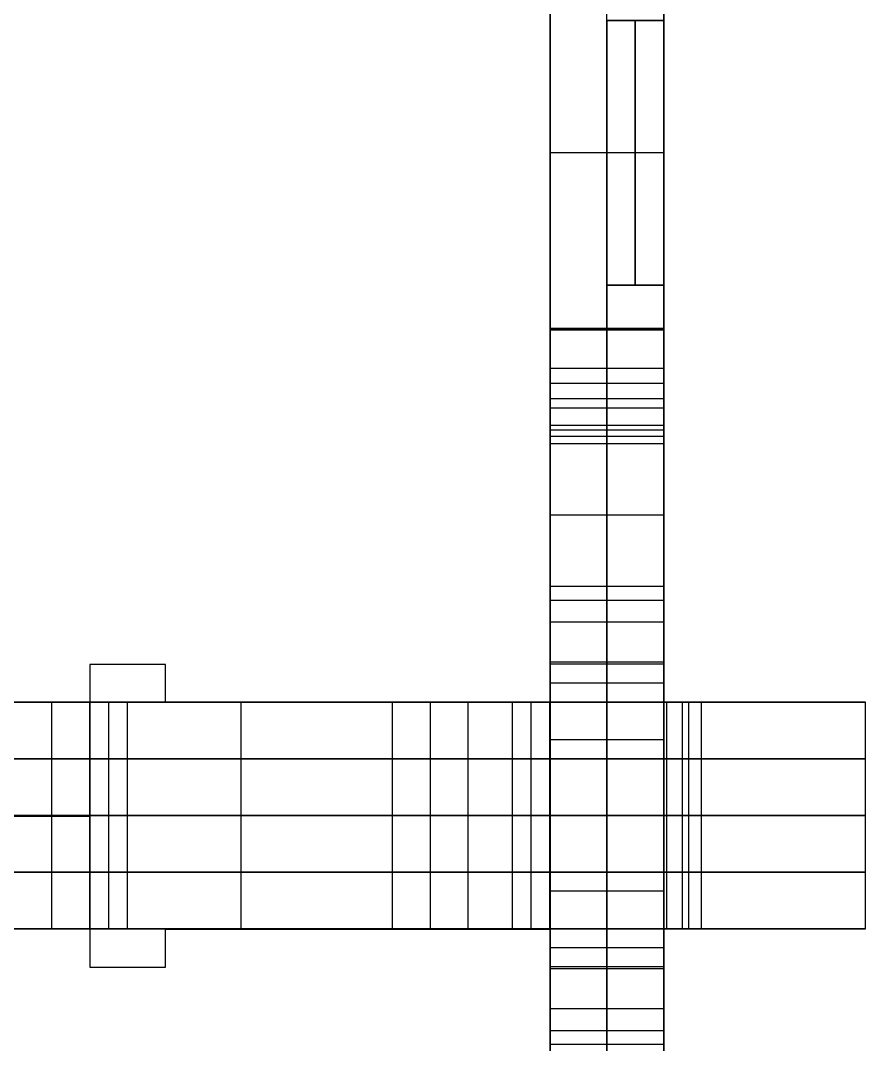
# Model space of a CAD drawing. Extents: x 3574 to 3842, y -44368 to -40231.
# Drawn here: x 3708.5 to 3842.5, y -42935.8 to -42773.4 of the extents above; entities that cross this region are included whole.
import ezdxf

# ---------------------------------------------------------------- set-up
doc = ezdxf.new("R2010")
doc.units = 0
doc.layers.add('ENDS', color=40, linetype='CONTINUOUS')

# ---------------------------------------------------------------- blocks, each defined once
blk = doc.blocks.new('SKYLARK200_END-XS-1')
at = {"layer": 'ENDS'}
for p, q in [((-50, 2068, 141), (-50, 1468, 141)), ((-32, 2068, 141), (-32, 1468, 141)), ((-50, 1627.55, 282), (-50, 1485.94, 282)), ((-50, 1627.55, 264), (-50, 1485.94, 264)), ((-50, 1627.55, 273), (-50, 1485.94, 273)), ((-50, 1612.1, 56), (-50, 1534.1, 56)), ((-50, 1534.1, 226), (-50, 1612.1, 226)), ((-41, 1594.1, 226), (-41, 1612.1, 226)), ((-32, 1612.1, 56), (-32, 1594.1, 56)), ((-32, 1594.1, 226), (-32, 1612.1, 226)), ((-32, 1594.1, 226), (-41, 1594.1, 226)), ((-41, 1594.1, 226), (-41, 1552.1, 226)), ((-41, 1552.1, 56), (-41, 1594.1, 56)), ((-41, 1594.1, 56), (-32, 1594.1, 56)), ((-41, 1591.29, 215.5), (-41, 1554.91, 215.5)), ((-41, 1554.91, 66.5), (-41, 1591.29, 66.5)), ((-41, 1573.1, 226), (-50, 1573.1, 226)), ((-41, 1573.1, 56), (-50, 1573.1, 56)), ((-32, 1573.1, 205), (-41, 1573.1, 205)), ((-41, 1573.1, 226), (-41, 1573.1, 205)), ((-32, 1573.1, 77), (-41, 1573.1, 77)), ((-41, 1573.1, 56), (-41, 1573.1, 77)), ((-50, 1556.75, 282), (-50, 1556.75, 264)), ((-41, 1552.1, 226), (-32, 1552.1, 226)), ((-32, 1552.1, 56), (-41, 1552.1, 56)), ((-41, 1534.1, 226), (-41, 1552.1, 226)), ((-41, 1552.1, 56), (-41, 1534.1, 56)), ((-32, 1534.1, 226), (-32, 1552.1, 226)), ((-32, 1552.1, 56), (-32, 1534.1, 56)), ((-32, 1545.25, 0), (-50, 1545.25, 0)), ((-50, 1545.25, 0), (-50, 1532.6, 0)), ((-32, 1545.25, 282), (-50, 1545.25, 282)), ((-50, 1532.6, 282), (-50, 1545.25, 282)), ((-32, 1545.19, 0.87), (-50, 1545.19, 0.87)), ((-32, 1545.19, 281.13), (-50, 1545.19, 281.13)), ((-32, 1545, 1.72), (-50, 1545, 1.72)), ((-50, 1528.1, 50), (-50, 1545, 1.72)), ((-32, 1545, 280.28), (-50, 1545, 280.28)), ((-50, 1545, 280.28), (-50, 1528.1, 232)), ((-41, 1545.25, 0), (-41, 1532.6, 0)), ((-41, 1532.6, 282), (-41, 1545.25, 282)), ((-41, 1528.1, 50), (-41, 1545, 1.72)), ((-41, 1545, 280.28), (-41, 1528.1, 232)), ((-32, 1545.25, 0), (-32, 1532.6, 0)), ((-32, 1532.6, 282), (-32, 1545.25, 282)), ((-32, 1528.1, 50), (-32, 1545, 1.72)), ((-32, 1545, 280.28), (-32, 1528.1, 232)), ((-32, 1538.92, 0), (-50, 1538.92, 0)), ((-32, 1538.92, 282), (-50, 1538.92, 282)), ((-32, 1536.55, 25.86), (-50, 1536.55, 25.86)), ((-32, 1536.55, 256.14), (-50, 1536.55, 256.14)), ((-32, 1534.1, 56), (-50, 1534.1, 56)), ((-32, 1534.1, 226), (-50, 1534.1, 226)), ((-32, 1532.6, 0), (-50, 1532.6, 0)), ((-32, 1532.6, 282), (-50, 1532.6, 282)), ((-32, 1529.86, 54.24), (-50, 1529.86, 54.24)), ((-32, 1529.86, 227.76), (-50, 1529.86, 227.76)), ((-32, 1529.13, -1.1), (-50, 1529.13, -1.1)), ((-32, 1529.13, 283.1), (-50, 1529.13, 283.1)), ((-32, 1528.1, 50), (-50, 1528.1, 50)), ((-32, 1528.1, 232), (-50, 1528.1, 232)), ((-32, 1526.94, -4), (-50, 1526.94, -4)), ((-32, 1526.94, 286), (-50, 1526.94, 286)), ((-32, 1515.62, -12), (-50, 1515.62, -12)), ((-32, 1515.62, 294), (-50, 1515.62, 294)), ((-32, 1504.31, -4), (-50, 1504.31, -4)), ((-32, 1504.31, 286), (-50, 1504.31, 286)), ((-32, 1502.12, -1.1), (-50, 1502.12, -1.1)), ((-32, 1502.12, 283.1), (-50, 1502.12, 283.1)), ((-32, 1498.65, 0), (-50, 1498.65, 0)), ((-50, 1498.65, 0), (-50, 1486, 0)), ((-32, 1498.65, 282), (-50, 1498.65, 282)), ((-50, 1486, 282), (-50, 1498.65, 282)), ((-41, 1498.65, 0), (-41, 1486, 0)), ((-41, 1486, 282), (-41, 1498.65, 282)), ((-32, 1498.65, 0), (-32, 1486, 0)), ((-32, 1486, 282), (-32, 1498.65, 282)), ((-111, 1491.96, 282), (-123, 1491.96, 282)), ((-123, 1491.96, 282), (-123, 1491.96, 264)), ((-111, 1491.96, 264), (-123, 1491.96, 264)), ((-123, 1491.96, 282), (-123, 1467.96, 282)), ((-123, 1491.96, 264), (-123, 1467.96, 264)), ((-111, 1491.96, 273), (-123, 1491.96, 273)), ((-123, 1491.96, 273), (-123, 1467.96, 273)), ((-117, 1491.96, 282), (-117, 1491.96, 264)), ((-111, 1485.96, 282), (-111, 1491.96, 282)), ((-111, 1491.96, 282), (-111, 1491.96, 264)), ((-111, 1485.96, 264), (-111, 1491.96, 264)), ((-111, 1485.96, 273), (-111, 1491.96, 273)), ((-32, 1492.33, 0), (-50, 1492.33, 0)), ((-32, 1492.33, 282), (-50, 1492.33, 282)), ((-32, 1492, 12.75), (-50, 1492, 12.75)), ((-50, 1486, 12.75), (-50, 1492, 12.75)), ((-32, 1492, 24.75), (-50, 1492, 24.75)), ((-50, 1492, 12.75), (-50, 1492, 24.75)), ((-50, 1492, 24.75), (-50, 1468, 24.75)), ((-32, 1492, 79.75), (-50, 1492, 79.75)), ((-50, 1468, 79.75), (-50, 1492, 79.75)), ((-32, 1492, 101), (-50, 1492, 101)), ((-50, 1492, 79.75), (-50, 1492, 101)), ((-50, 1492, 101), (-50, 1468, 101)), ((-32, 1492, 181), (-50, 1492, 181)), ((-50, 1468, 181), (-50, 1492, 181)), ((-32, 1492, 189), (-50, 1492, 189)), ((-50, 1492, 181), (-50, 1492, 189)), ((-50, 1492, 189), (-50, 1486, 189)), ((-32, 1492, 202.5), (-50, 1492, 202.5)), ((-50, 1486, 202.5), (-50, 1492, 202.5)), ((-32, 1492, 214.5), (-50, 1492, 214.5)), ((-50, 1492, 202.5), (-50, 1492, 214.5)), ((-50, 1492, 214.5), (-50, 1468, 214.5)), ((-32, 1492, 259.5), (-50, 1492, 259.5)), ((-50, 1468, 259.5), (-50, 1492, 259.5)), ((-32, 1492, 271.5), (-50, 1492, 271.5)), ((-50, 1492, 259.5), (-50, 1492, 271.5)), ((-50, 1492, 271.5), (-50, 1486, 271.5)), ((-32, 1492, 18.75), (-50, 1492, 18.75)), ((-32, 1492, 90.37), (-50, 1492, 90.37)), ((-32, 1492, 185), (-50, 1492, 185)), ((-32, 1492, 208.5), (-50, 1492, 208.5)), ((-32, 1492, 265.5), (-50, 1492, 265.5)), ((-41, 1486, 12.75), (-41, 1492, 12.75)), ((-41, 1492, 12.75), (-41, 1492, 24.75)), ((-41, 1492, 24.75), (-41, 1468, 24.75)), ((-41, 1468, 79.75), (-41, 1492, 79.75)), ((-41, 1492, 79.75), (-41, 1492, 101)), ((-41, 1492, 101), (-41, 1468, 101)), ((-41, 1468, 181), (-41, 1492, 181)), ((-41, 1492, 181), (-41, 1492, 189)), ((-41, 1492, 189), (-41, 1486, 189)), ((-41, 1486, 202.5), (-41, 1492, 202.5)), ((-41, 1492, 202.5), (-41, 1492, 214.5)), ((-41, 1492, 214.5), (-41, 1468, 214.5)), ((-41, 1468, 259.5), (-41, 1492, 259.5)), ((-41, 1492, 259.5), (-41, 1492, 271.5)), ((-41, 1492, 271.5), (-41, 1486, 271.5)), ((-32, 1486, 12.75), (-32, 1492, 12.75)), ((-32, 1492, 12.75), (-32, 1492, 24.75)), ((-32, 1492, 24.75), (-32, 1468, 24.75)), ((-32, 1468, 79.75), (-32, 1492, 79.75)), ((-32, 1492, 79.75), (-32, 1492, 101)), ((-32, 1492, 101), (-32, 1468, 101)), ((-32, 1468, 181), (-32, 1492, 181)), ((-32, 1492, 181), (-32, 1492, 189)), ((-32, 1492, 189), (-32, 1486, 189)), ((-32, 1486, 202.5), (-32, 1492, 202.5)), ((-32, 1492, 202.5), (-32, 1492, 214.5)), ((-32, 1492, 214.5), (-32, 1468, 214.5)), ((-32, 1468, 259.5), (-32, 1492, 259.5)), ((-32, 1492, 259.5), (-32, 1492, 271.5)), ((-32, 1492, 271.5), (-32, 1486, 271.5)), ((-111, 1488.96, 282), (-111, 1488.96, 264)), ((-32, 1489, 12.75), (-50, 1489, 12.75)), ((-32, 1489, 189), (-50, 1489, 189)), ((-32, 1489, 202.5), (-50, 1489, 202.5)), ((-32, 1489, 271.5), (-50, 1489, 271.5)), ((-250, 1486, 141), (-50, 1486, 141)), ((-117, 1486, 140), (-183, 1486, 140)), ((-135, 1486, 258), (-123, 1486, 258)), ((-134, 1486, 140), (-134, 1486, 258)), ((-129, 1468, 258), (-129, 1486, 258)), ((-123, 1468, 128), (-123, 1486, 128)), ((-123, 1486, -18), (-123, 1486, 128)), ((-123, 1468, -18), (-123, 1486, -18)), ((-123, 1486, 128), (-117, 1486, 128)), ((-123, 1468, 258), (-123, 1486, 258)), ((-123, 1468, 300), (-123, 1486, 300)), ((-123, 1486, 258), (-123, 1486, 300)), ((-123, 1486, 300), (-75, 1486, 300)), ((-75, 1486, -18), (-123, 1486, -18)), ((-123, 1468, 55), (-123, 1486, 55)), ((-123, 1468, 140), (-123, 1486, 140)), ((-123, 1468, 264), (-123, 1486, 264)), ((-120, 1468, 128), (-120, 1486, 128)), ((-117, 1468, 128), (-117, 1486, 128)), ((-117, 1468, 140), (-117, 1486, 140)), ((-117, 1486, 128), (-117, 1486, 140)), ((-117, 1468, 134), (-117, 1486, 134)), ((-50, 1485.94, 282), (-111, 1485.96, 282)), ((-111, 1485.96, 282), (-111, 1485.96, 264)), ((-50, 1485.94, 264), (-111, 1485.96, 264)), ((-50, 1485.94, 273), (-111, 1485.96, 273)), ((-99, 1468, 300), (-99, 1486, 300)), ((-99, 1468, -18), (-99, 1486, -18)), ((-80.5, 1485.95, 282), (-80.5, 1485.95, 264)), ((-75, 1468, 300), (-75, 1486, 300)), ((-75, 1468, 276), (-75, 1486, 276)), ((-75, 1486, 300), (-75, 1486, 276)), ((-75, 1486, 276), (-63, 1486, 276)), ((-75, 1468, 6), (-75, 1486, 6)), ((-63, 1486, 6), (-75, 1486, 6)), ((-75, 1468, -18), (-75, 1486, -18)), ((-75, 1486, 6), (-75, 1486, -18)), ((-75, 1468, 282), (-75, 1486, 282)), ((-75, 1468, 0), (-75, 1486, 0)), ((-69, 1468, 276), (-69, 1486, 276)), ((-69, 1468, 6), (-69, 1486, 6)), ((-63, 1468, 276), (-63, 1486, 276)), ((-63, 1468, 282), (-63, 1486, 282)), ((-63, 1486, 276), (-63, 1486, 282)), ((-63, 1486, 282), (0, 1486, 282)), ((-63, 1468, 0), (-63, 1486, 0)), ((0, 1486, 0), (-63, 1486, 0)), ((-63, 1468, 6), (-63, 1486, 6)), ((-63, 1486, 0), (-63, 1486, 6)), ((-63, 1468, 279), (-63, 1486, 279)), ((-63, 1468, 3), (-63, 1486, 3)), ((-56, 1468, 181), (-56, 1486, 181)), ((0, 1486, 181), (-56, 1486, 181)), ((-56, 1468, 169), (-56, 1486, 169)), ((-56, 1486, 181), (-56, 1486, 169)), ((-56, 1486, 169), (-50, 1486, 169)), ((-56, 1468, 113), (-56, 1486, 113)), ((-50, 1486, 113), (-56, 1486, 113)), ((-56, 1468, 101), (-56, 1486, 101)), ((-56, 1486, 113), (-56, 1486, 101)), ((-56, 1486, 101), (0, 1486, 101)), ((-56, 1486, 24.82), (-26, 1486, 24.82)), ((-56, 1468, 24.82), (-56, 1486, 24.82)), ((-56, 1468, 79.75), (-56, 1486, 79.75)), ((-26, 1486, 79.75), (-56, 1486, 79.75)), ((-56, 1468, 67.75), (-56, 1486, 67.75)), ((-56, 1486, 79.75), (-56, 1486, 67.75)), ((-56, 1486, 67.75), (-50.02, 1486, 67.75)), ((-56, 1468, 36.71), (-56, 1486, 36.71)), ((-50.07, 1486, 36.71), (-56, 1486, 36.71)), ((-56, 1486, 36.71), (-56, 1486, 24.82)), ((-56, 1468, 259.5), (-56, 1486, 259.5)), ((-26, 1486, 259.5), (-56, 1486, 259.5)), ((-56, 1468, 247.5), (-56, 1486, 247.5)), ((-56, 1486, 259.5), (-56, 1486, 247.5)), ((-56, 1486, 247.5), (-50, 1486, 247.5)), ((-56, 1468, 226.5), (-56, 1486, 226.5)), ((-50, 1486, 226.5), (-56, 1486, 226.5)), ((-56, 1468, 214.5), (-56, 1486, 214.5)), ((-56, 1486, 226.5), (-56, 1486, 214.5)), ((-56, 1486, 214.5), (-26, 1486, 214.5)), ((-56, 1468, 175), (-56, 1486, 175)), ((-56, 1468, 107), (-56, 1486, 107)), ((-56, 1468, 73.75), (-56, 1486, 73.75)), ((-56, 1468, 30.76), (-56, 1486, 30.76)), ((-56, 1468, 253.5), (-56, 1486, 253.5)), ((-56, 1468, 220.5), (-56, 1486, 220.5)), ((-53.04, 1468, 36.71), (-53.04, 1486, 36.71)), ((-53.01, 1468, 67.75), (-53.01, 1486, 67.75)), ((-53, 1468, 169), (-53, 1486, 169)), ((-53, 1468, 113), (-53, 1486, 113)), ((-53, 1468, 247.5), (-53, 1486, 247.5)), ((-53, 1468, 226.5), (-53, 1486, 226.5)), ((-50.07, 1468, 36.71), (-50.07, 1486, 36.71)), ((-50.02, 1486, 67.75), (-50.07, 1486, 36.71)), ((-50.05, 1468, 52.23), (-50.05, 1486, 52.23)), ((-50.02, 1468, 67.75), (-50.02, 1486, 67.75)), ((-50, 1468, 169), (-50, 1486, 169)), ((-50, 1468, 113), (-50, 1486, 113)), ((-50, 1486, 169), (-50, 1486, 113)), ((-50, 1468, 247.5), (-50, 1486, 247.5)), ((-50, 1468, 226.5), (-50, 1486, 226.5)), ((-50, 1486, 247.5), (-50, 1486, 226.5)), ((-50, 1468, 141), (-50, 1486, 141)), ((-50, 1468, 259.5), (-50, 1486, 259.5)), ((-50, 1468, 237), (-50, 1486, 237)), ((-32, 1486, 0), (-50, 1486, 0)), ((-32, 1486, 12.75), (-50, 1486, 12.75)), ((-50, 1486, 0), (-50, 1486, 12.75)), ((-32, 1486, 189), (-50, 1486, 189)), ((-32, 1486, 202.5), (-50, 1486, 202.5)), ((-50, 1486, 189), (-50, 1486, 202.5)), ((-32, 1486, 271.5), (-50, 1486, 271.5)), ((-32, 1486, 282), (-50, 1486, 282)), ((-50, 1486, 271.5), (-50, 1486, 282)), ((-32, 1486, 6.37), (-50, 1486, 6.37)), ((-32, 1486, 195.75), (-50, 1486, 195.75)), ((-32, 1486, 276.75), (-50, 1486, 276.75)), ((-50, 1485.94, 282), (-50, 1485.94, 264)), ((-41, 1468, 24.82), (-41, 1486, 24.82)), ((-41, 1468, 79.75), (-41, 1486, 79.75)), ((-41, 1486, 0), (-41, 1486, 12.75)), ((-41, 1486, 189), (-41, 1486, 202.5)), ((-41, 1486, 271.5), (-41, 1486, 282)), ((-32, 1468, 36.82), (-32, 1486, 36.82)), ((-26, 1486, 36.82), (-32, 1486, 36.82)), ((-32, 1468, 67.75), (-32, 1486, 67.75)), ((-32, 1486, 36.82), (-32, 1486, 67.75)), ((-32, 1486, 67.75), (-26, 1486, 67.75)), ((-32, 1468, 226.5), (-32, 1486, 226.5)), ((-26, 1486, 226.5), (-32, 1486, 226.5)), ((-32, 1468, 247.5), (-32, 1486, 247.5)), ((-32, 1486, 226.5), (-32, 1486, 247.5)), ((-32, 1486, 247.5), (-26, 1486, 247.5)), ((-32, 1468, 52.28), (-32, 1486, 52.28)), ((-32, 1468, 214.5), (-32, 1486, 214.5)), ((-32, 1468, 237), (-32, 1486, 237)), ((-32, 1486, 0), (-32, 1486, 12.75)), ((-32, 1486, 189), (-32, 1486, 202.5)), ((-32, 1486, 271.5), (-32, 1486, 282)), ((-31.5, 1468, 282), (-31.5, 1486, 282)), ((-31.5, 1468, 0), (-31.5, 1486, 0)), ((-29, 1468, 36.82), (-29, 1486, 36.82)), ((-29, 1468, 67.75), (-29, 1486, 67.75)), ((-29, 1468, 226.5), (-29, 1486, 226.5)), ((-29, 1468, 247.5), (-29, 1486, 247.5)), ((-28, 1468, 181), (-28, 1486, 181)), ((-28, 1468, 101), (-28, 1486, 101)), ((-26, 1468, 24.82), (-26, 1486, 24.82)), ((-26, 1468, 36.82), (-26, 1486, 36.82)), ((-26, 1486, 24.82), (-26, 1486, 36.82)), ((-26, 1468, 67.75), (-26, 1486, 67.75)), ((-26, 1468, 79.75), (-26, 1486, 79.75)), ((-26, 1486, 67.75), (-26, 1486, 79.75)), ((-26, 1468, 259.5), (-26, 1486, 259.5)), ((-26, 1468, 214.5), (-26, 1486, 214.5)), ((-26, 1468, 226.5), (-26, 1486, 226.5)), ((-26, 1486, 214.5), (-26, 1486, 226.5)), ((-26, 1468, 247.5), (-26, 1486, 247.5)), ((-26, 1486, 247.5), (-26, 1486, 259.5)), ((-26, 1468, 30.82), (-26, 1486, 30.82)), ((-26, 1468, 73.75), (-26, 1486, 73.75)), ((-26, 1468, 220.5), (-26, 1486, 220.5)), ((-26, 1468, 253.5), (-26, 1486, 253.5)), ((0, 1468, 282), (0, 1486, 282)), ((0, 1468, 181), (0, 1486, 181)), ((0, 1486, 282), (0, 1486, 181)), ((0, 1468, 101), (0, 1486, 101)), ((0, 1468, 0), (0, 1486, 0)), ((0, 1486, 101), (0, 1486, 0)), ((0, 1468, 231.5), (0, 1486, 231.5)), ((0, 1468, 50.5), (0, 1486, 50.5)), ((-123, 1479.96, 282), (-123, 1479.96, 264)), ((-32, 1480, 24.75), (-50, 1480, 24.75)), ((-32, 1480, 79.75), (-50, 1480, 79.75)), ((-32, 1480, 101), (-50, 1480, 101)), ((-32, 1480, 181), (-50, 1480, 181)), ((-32, 1480, 214.5), (-50, 1480, 214.5)), ((-32, 1480, 259.5), (-50, 1480, 259.5)), ((-117, 1477, 140), (-183, 1477, 140)), ((-135, 1477, 258), (-123, 1477, 258)), ((-123, 1477, -18), (-123, 1477, 128)), ((-123, 1477, 128), (-117, 1477, 128)), ((-123, 1477, 258), (-123, 1477, 300)), ((-123, 1477, 300), (-75, 1477, 300)), ((-75, 1477, -18), (-123, 1477, -18)), ((-117, 1477, 128), (-117, 1477, 140)), ((-75, 1477, 300), (-75, 1477, 276)), ((-75, 1477, 276), (-63, 1477, 276)), ((-63, 1477, 6), (-75, 1477, 6)), ((-75, 1477, 6), (-75, 1477, -18)), ((-63, 1477, 276), (-63, 1477, 282)), ((-63, 1477, 282), (0, 1477, 282)), ((0, 1477, 0), (-63, 1477, 0)), ((-63, 1477, 0), (-63, 1477, 6)), ((0, 1477, 181), (-56, 1477, 181)), ((-56, 1477, 181), (-56, 1477, 169)), ((-56, 1477, 169), (-50, 1477, 169)), ((-50, 1477, 113), (-56, 1477, 113)), ((-56, 1477, 113), (-56, 1477, 101)), ((-56, 1477, 101), (0, 1477, 101)), ((-56, 1477, 24.82), (-26, 1477, 24.82)), ((-26, 1477, 79.75), (-56, 1477, 79.75)), ((-56, 1477, 79.75), (-56, 1477, 67.75)), ((-56, 1477, 67.75), (-50.02, 1477, 67.75)), ((-50.07, 1477, 36.71), (-56, 1477, 36.71)), ((-56, 1477, 36.71), (-56, 1477, 24.82)), ((-26, 1477, 259.5), (-56, 1477, 259.5)), ((-56, 1477, 259.5), (-56, 1477, 247.5)), ((-56, 1477, 247.5), (-50, 1477, 247.5)), ((-50, 1477, 226.5), (-56, 1477, 226.5)), ((-56, 1477, 226.5), (-56, 1477, 214.5)), ((-56, 1477, 214.5), (-26, 1477, 214.5)), ((-50.02, 1477, 67.75), (-50.07, 1477, 36.71)), ((-50, 1477, 169), (-50, 1477, 113)), ((-50, 1477, 247.5), (-50, 1477, 226.5)), ((-26, 1477, 36.82), (-32, 1477, 36.82)), ((-32, 1477, 36.82), (-32, 1477, 67.75)), ((-32, 1477, 67.75), (-26, 1477, 67.75)), ((-26, 1477, 226.5), (-32, 1477, 226.5)), ((-32, 1477, 226.5), (-32, 1477, 247.5)), ((-32, 1477, 247.5), (-26, 1477, 247.5)), ((-26, 1477, 24.82), (-26, 1477, 36.82)), ((-26, 1477, 67.75), (-26, 1477, 79.75)), ((-26, 1477, 214.5), (-26, 1477, 226.5)), ((-26, 1477, 247.5), (-26, 1477, 259.5)), ((0, 1477, 282), (0, 1477, 181)), ((0, 1477, 101), (0, 1477, 0)), ((-250, 1468.03, 141), (-50, 1468.03, 141)), ((-250, 1468, 141), (-50, 1468, 141)), ((-117, 1468.03, 140), (-183, 1468.03, 140)), ((-117, 1468, 140), (-183, 1468, 140)), ((-123, 1467.96, 282), (-177, 1468, 282)), ((-123, 1467.96, 264), (-177, 1468, 264)), ((-123, 1467.96, 273), (-177, 1468, 273)), ((-177, 1467.89, 282), (-123, 1467.93, 282)), ((-177, 1467.89, 264), (-123, 1467.93, 264)), ((-177, 1467.89, 273), (-123, 1467.93, 273)), ((-135, 1468.03, 258), (-123, 1468.03, 258)), ((-135, 1468, 258), (-123, 1468, 258)), ((-134, 1468, 140), (-134, 1468, 258)), ((-129, 1450.03, 258), (-129, 1468.03, 258)), ((-123, 1450.03, 128), (-123, 1468.03, 128)), ((-123, 1468.03, -18), (-123, 1468.03, 128)), ((-123, 1450.03, -18), (-123, 1468.03, -18)), ((-123, 1468.03, 128), (-117, 1468.03, 128)), ((-123, 1450.03, 258), (-123, 1468.03, 258)), ((-123, 1450.03, 300), (-123, 1468.03, 300)), ((-123, 1468.03, 258), (-123, 1468.03, 300)), ((-123, 1468.03, 300), (-75, 1468.03, 300)), ((-75, 1468.03, -18), (-123, 1468.03, -18)), ((-123, 1450.03, 55), (-123, 1468.03, 55)), ((-123, 1450.03, 140), (-123, 1468.03, 140)), ((-123, 1450.03, 264), (-123, 1468.03, 264)), ((-123, 1468, -18), (-123, 1468, 128)), ((-123, 1468, 128), (-117, 1468, 128)), ((-123, 1468, 258), (-123, 1468, 300)), ((-123, 1468, 300), (-75, 1468, 300)), ((-75, 1468, -18), (-123, 1468, -18)), ((-123, 1467.96, 282), (-123, 1467.96, 264)), ((-123, 1467.93, 282), (-123, 1467.93, 264)), ((-123, 1467.93, 282), (-123, 1443.93, 282)), ((-123, 1467.93, 264), (-123, 1443.93, 264)), ((-123, 1467.93, 273), (-123, 1443.93, 273)), ((-120, 1450.03, 128), (-120, 1468.03, 128)), ((-117, 1450.03, 128), (-117, 1468.03, 128)), ((-117, 1450.03, 140), (-117, 1468.03, 140)), ((-117, 1468.03, 128), (-117, 1468.03, 140)), ((-117, 1450.03, 134), (-117, 1468.03, 134)), ((-117, 1468, 128), (-117, 1468, 140)), ((-99, 1450.03, 300), (-99, 1468.03, 300)), ((-99, 1450.03, -18), (-99, 1468.03, -18)), ((-75, 1450.03, 300), (-75, 1468.03, 300)), ((-75, 1450.03, 276), (-75, 1468.03, 276)), ((-75, 1468.03, 300), (-75, 1468.03, 276)), ((-75, 1468.03, 276), (-63, 1468.03, 276)), ((-75, 1450.03, 6), (-75, 1468.03, 6)), ((-63, 1468.03, 6), (-75, 1468.03, 6)), ((-75, 1450.03, -18), (-75, 1468.03, -18)), ((-75, 1468.03, 6), (-75, 1468.03, -18)), ((-75, 1450.03, 282), (-75, 1468.03, 282)), ((-75, 1450.03, 0), (-75, 1468.03, 0)), ((-75, 1468, 300), (-75, 1468, 276)), ((-75, 1468, 276), (-63, 1468, 276)), ((-63, 1468, 6), (-75, 1468, 6)), ((-75, 1468, 6), (-75, 1468, -18)), ((-69, 1450.03, 276), (-69, 1468.03, 276)), ((-69, 1450.03, 6), (-69, 1468.03, 6)), ((-63, 1450.03, 276), (-63, 1468.03, 276)), ((-63, 1450.03, 282), (-63, 1468.03, 282)), ((-63, 1468.03, 276), (-63, 1468.03, 282)), ((-63, 1468.03, 282), (0, 1468.03, 282)), ((-63, 1450.03, 0), (-63, 1468.03, 0)), ((0, 1468.03, 0), (-63, 1468.03, 0)), ((-63, 1450.03, 6), (-63, 1468.03, 6)), ((-63, 1468.03, 0), (-63, 1468.03, 6)), ((-63, 1450.03, 279), (-63, 1468.03, 279)), ((-63, 1450.03, 3), (-63, 1468.03, 3)), ((-63, 1468, 276), (-63, 1468, 282)), ((-63, 1468, 282), (0, 1468, 282)), ((0, 1468, 0), (-63, 1468, 0)), ((-63, 1468, 0), (-63, 1468, 6)), ((-56, 1450.03, 181), (-56, 1468.03, 181)), ((0, 1468.03, 181), (-56, 1468.03, 181)), ((-56, 1450.03, 169), (-56, 1468.03, 169)), ((-56, 1468.03, 181), (-56, 1468.03, 169)), ((-56, 1468.03, 169), (-50, 1468.03, 169)), ((-56, 1450.03, 113), (-56, 1468.03, 113)), ((-50, 1468.03, 113), (-56, 1468.03, 113)), ((-56, 1450.03, 101), (-56, 1468.03, 101)), ((-56, 1468.03, 113), (-56, 1468.03, 101)), ((-56, 1468.03, 101), (0, 1468.03, 101)), ((-56, 1468.03, 24.82), (-26, 1468.03, 24.82)), ((-56, 1450.03, 24.82), (-56, 1468.03, 24.82)), ((-56, 1450.03, 79.75), (-56, 1468.03, 79.75)), ((-26, 1468.03, 79.75), (-56, 1468.03, 79.75)), ((-56, 1450.03, 67.75), (-56, 1468.03, 67.75)), ((-56, 1468.03, 79.75), (-56, 1468.03, 67.75)), ((-56, 1468.03, 67.75), (-50.02, 1468.03, 67.75)), ((-56, 1450.03, 36.71), (-56, 1468.03, 36.71)), ((-50.07, 1468.03, 36.71), (-56, 1468.03, 36.71)), ((-56, 1468.03, 36.71), (-56, 1468.03, 24.82)), ((-56, 1450.03, 259.5), (-56, 1468.03, 259.5)), ((-26, 1468.03, 259.5), (-56, 1468.03, 259.5)), ((-56, 1450.03, 247.5), (-56, 1468.03, 247.5)), ((-56, 1468.03, 259.5), (-56, 1468.03, 247.5)), ((-56, 1468.03, 247.5), (-50, 1468.03, 247.5)), ((-56, 1450.03, 226.5), (-56, 1468.03, 226.5)), ((-50, 1468.03, 226.5), (-56, 1468.03, 226.5)), ((-56, 1450.03, 214.5), (-56, 1468.03, 214.5)), ((-56, 1468.03, 226.5), (-56, 1468.03, 214.5)), ((-56, 1468.03, 214.5), (-26, 1468.03, 214.5)), ((-56, 1450.03, 175), (-56, 1468.03, 175)), ((-56, 1450.03, 107), (-56, 1468.03, 107)), ((-56, 1450.03, 73.75), (-56, 1468.03, 73.75)), ((-56, 1450.03, 30.76), (-56, 1468.03, 30.76)), ((-56, 1450.03, 253.5), (-56, 1468.03, 253.5)), ((-56, 1450.03, 220.5), (-56, 1468.03, 220.5)), ((0, 1468, 181), (-56, 1468, 181)), ((-56, 1468, 181), (-56, 1468, 169)), ((-56, 1468, 169), (-50, 1468, 169)), ((-50, 1468, 113), (-56, 1468, 113)), ((-56, 1468, 113), (-56, 1468, 101)), ((-56, 1468, 101), (0, 1468, 101)), ((-56, 1468, 24.82), (-26, 1468, 24.82)), ((-26, 1468, 79.75), (-56, 1468, 79.75)), ((-56, 1468, 79.75), (-56, 1468, 67.75)), ((-56, 1468, 67.75), (-50.02, 1468, 67.75)), ((-50.07, 1468, 36.71), (-56, 1468, 36.71)), ((-56, 1468, 36.71), (-56, 1468, 24.82)), ((-26, 1468, 259.5), (-56, 1468, 259.5)), ((-56, 1468, 259.5), (-56, 1468, 247.5)), ((-56, 1468, 247.5), (-50, 1468, 247.5)), ((-50, 1468, 226.5), (-56, 1468, 226.5)), ((-56, 1468, 226.5), (-56, 1468, 214.5)), ((-56, 1468, 214.5), (-26, 1468, 214.5)), ((-53.04, 1450.03, 36.71), (-53.04, 1468.03, 36.71)), ((-53.01, 1450.03, 67.75), (-53.01, 1468.03, 67.75)), ((-53, 1450.03, 169), (-53, 1468.03, 169)), ((-53, 1450.03, 113), (-53, 1468.03, 113)), ((-53, 1450.03, 247.5), (-53, 1468.03, 247.5)), ((-53, 1450.03, 226.5), (-53, 1468.03, 226.5)), ((-50.07, 1450.03, 36.71), (-50.07, 1468.03, 36.71)), ((-50.02, 1468.03, 67.75), (-50.07, 1468.03, 36.71)), ((-50.02, 1468, 67.75), (-50.07, 1468, 36.71)), ((-50.05, 1450.03, 52.23), (-50.05, 1468.03, 52.23)), ((-50.02, 1450.03, 67.75), (-50.02, 1468.03, 67.75)), ((-50, 1450.03, 169), (-50, 1468.03, 169)), ((-50, 1450.03, 113), (-50, 1468.03, 113)), ((-50, 1468.03, 169), (-50, 1468.03, 113)), ((-50, 1450.03, 247.5), (-50, 1468.03, 247.5)), ((-50, 1450.03, 226.5), (-50, 1468.03, 226.5)), ((-50, 1468.03, 247.5), (-50, 1468.03, 226.5)), ((-50, 1450.03, 141), (-50, 1468.03, 141)), ((-50, 1450.03, 259.5), (-50, 1468.03, 259.5)), ((-50, 1450.03, 237), (-50, 1468.03, 237)), ((-50, 1468, 169), (-50, 1468, 113)), ((-50, 1468, 247.5), (-50, 1468, 226.5)), ((-32, 1468, 24.75), (-50, 1468, 24.75)), ((-32, 1468, 79.75), (-50, 1468, 79.75)), ((-50, 1468, 24.75), (-50, 1468, 79.75)), ((-32, 1468, 101), (-50, 1468, 101)), ((-32, 1468, 181), (-50, 1468, 181)), ((-50, 1468, 101), (-50, 1468, 181)), ((-32, 1468, 214.5), (-50, 1468, 214.5)), ((-32, 1468, 259.5), (-50, 1468, 259.5)), ((-50, 1468, 214.5), (-50, 1468, 259.5)), ((-32, 1468, 52.25), (-50, 1468, 52.25)), ((-32, 1468, 141), (-50, 1468, 141)), ((-32, 1468, 237), (-50, 1468, 237)), ((-32, 1468, 24.75), (-50, 1468, 24.75)), ((-50, 1444, 24.75), (-50, 1468, 24.75)), ((-32, 1468, 79.75), (-50, 1468, 79.75)), ((-50, 1468, 24.75), (-50, 1468, 79.75)), ((-50, 1468, 79.75), (-50, 1444, 79.75)), ((-32, 1468, 101), (-50, 1468, 101)), ((-50, 1444, 101), (-50, 1468, 101)), ((-32, 1468, 181), (-50, 1468, 181)), ((-50, 1468, 101), (-50, 1468, 181)), ((-50, 1468, 181), (-50, 1444, 181)), ((-32, 1468, 214.5), (-50, 1468, 214.5)), ((-50, 1444, 214.5), (-50, 1468, 214.5)), ((-32, 1468, 259.5), (-50, 1468, 259.5)), ((-50, 1468, 214.5), (-50, 1468, 259.5)), ((-50, 1468, 259.5), (-50, 1444, 259.5)), ((-32, 1468, 52.25), (-50, 1468, 52.25)), ((-32, 1468, 141), (-50, 1468, 141)), ((-32, 1468, 237), (-50, 1468, 237)), ((-50, 1468, 141), (-50, 868, 141)), ((-41, 1450.03, 24.82), (-41, 1468.03, 24.82)), ((-41, 1450.03, 79.75), (-41, 1468.03, 79.75)), ((-41, 1468, 24.75), (-41, 1468, 79.75)), ((-41, 1468, 101), (-41, 1468, 181)), ((-41, 1468, 214.5), (-41, 1468, 259.5)), ((-41, 1444, 24.75), (-41, 1468, 24.75)), ((-41, 1468, 24.75), (-41, 1468, 79.75)), ((-41, 1468, 79.75), (-41, 1444, 79.75)), ((-41, 1444, 101), (-41, 1468, 101)), ((-41, 1468, 101), (-41, 1468, 181)), ((-41, 1468, 181), (-41, 1444, 181)), ((-41, 1444, 214.5), (-41, 1468, 214.5)), ((-41, 1468, 214.5), (-41, 1468, 259.5)), ((-41, 1468, 259.5), (-41, 1444, 259.5)), ((-32, 1450.03, 36.82), (-32, 1468.03, 36.82)), ((-26, 1468.03, 36.82), (-32, 1468.03, 36.82)), ((-32, 1450.03, 67.75), (-32, 1468.03, 67.75)), ((-32, 1468.03, 36.82), (-32, 1468.03, 67.75)), ((-32, 1468.03, 67.75), (-26, 1468.03, 67.75)), ((-32, 1450.03, 226.5), (-32, 1468.03, 226.5)), ((-26, 1468.03, 226.5), (-32, 1468.03, 226.5)), ((-32, 1450.03, 247.5), (-32, 1468.03, 247.5)), ((-32, 1468.03, 226.5), (-32, 1468.03, 247.5)), ((-32, 1468.03, 247.5), (-26, 1468.03, 247.5)), ((-32, 1450.03, 52.28), (-32, 1468.03, 52.28)), ((-32, 1450.03, 214.5), (-32, 1468.03, 214.5)), ((-32, 1450.03, 237), (-32, 1468.03, 237)), ((-26, 1468, 36.82), (-32, 1468, 36.82)), ((-32, 1468, 36.82), (-32, 1468, 67.75)), ((-32, 1468, 67.75), (-26, 1468, 67.75)), ((-26, 1468, 226.5), (-32, 1468, 226.5)), ((-32, 1468, 226.5), (-32, 1468, 247.5)), ((-32, 1468, 247.5), (-26, 1468, 247.5)), ((-32, 1468, 24.75), (-32, 1468, 79.75)), ((-32, 1468, 101), (-32, 1468, 181)), ((-32, 1468, 214.5), (-32, 1468, 259.5)), ((-32, 1444, 24.75), (-32, 1468, 24.75)), ((-32, 1468, 24.75), (-32, 1468, 79.75)), ((-32, 1468, 79.75), (-32, 1444, 79.75)), ((-32, 1444, 101), (-32, 1468, 101)), ((-32, 1468, 101), (-32, 1468, 181)), ((-32, 1468, 181), (-32, 1444, 181)), ((-32, 1444, 214.5), (-32, 1468, 214.5)), ((-32, 1468, 214.5), (-32, 1468, 259.5)), ((-32, 1468, 259.5), (-32, 1444, 259.5)), ((-32, 1468, 141), (-32, 868, 141)), ((-31.5, 1450.03, 282), (-31.5, 1468.03, 282)), ((-31.5, 1450.03, 0), (-31.5, 1468.03, 0)), ((-29, 1450.03, 36.82), (-29, 1468.03, 36.82)), ((-29, 1450.03, 67.75), (-29, 1468.03, 67.75)), ((-29, 1450.03, 226.5), (-29, 1468.03, 226.5)), ((-29, 1450.03, 247.5), (-29, 1468.03, 247.5)), ((-28, 1450.03, 181), (-28, 1468.03, 181)), ((-28, 1450.03, 101), (-28, 1468.03, 101)), ((-26, 1450.03, 24.82), (-26, 1468.03, 24.82)), ((-26, 1450.03, 36.82), (-26, 1468.03, 36.82)), ((-26, 1468.03, 24.82), (-26, 1468.03, 36.82)), ((-26, 1450.03, 67.75), (-26, 1468.03, 67.75)), ((-26, 1450.03, 79.75), (-26, 1468.03, 79.75)), ((-26, 1468.03, 67.75), (-26, 1468.03, 79.75)), ((-26, 1450.03, 259.5), (-26, 1468.03, 259.5)), ((-26, 1450.03, 214.5), (-26, 1468.03, 214.5)), ((-26, 1450.03, 226.5), (-26, 1468.03, 226.5)), ((-26, 1468.03, 214.5), (-26, 1468.03, 226.5)), ((-26, 1450.03, 247.5), (-26, 1468.03, 247.5)), ((-26, 1468.03, 247.5), (-26, 1468.03, 259.5)), ((-26, 1450.03, 30.82), (-26, 1468.03, 30.82)), ((-26, 1450.03, 73.75), (-26, 1468.03, 73.75)), ((-26, 1450.03, 220.5), (-26, 1468.03, 220.5)), ((-26, 1450.03, 253.5), (-26, 1468.03, 253.5)), ((-26, 1468, 24.82), (-26, 1468, 36.82)), ((-26, 1468, 67.75), (-26, 1468, 79.75)), ((-26, 1468, 214.5), (-26, 1468, 226.5)), ((-26, 1468, 247.5), (-26, 1468, 259.5)), ((0, 1450.03, 282), (0, 1468.03, 282)), ((0, 1450.03, 181), (0, 1468.03, 181)), ((0, 1468.03, 282), (0, 1468.03, 181)), ((0, 1450.03, 101), (0, 1468.03, 101)), ((0, 1450.03, 0), (0, 1468.03, 0)), ((0, 1468.03, 101), (0, 1468.03, 0)), ((0, 1450.03, 231.5), (0, 1468.03, 231.5)), ((0, 1450.03, 50.5), (0, 1468.03, 50.5)), ((0, 1468, 282), (0, 1468, 181)), ((0, 1468, 101), (0, 1468, 0)), ((-117, 1459.03, 140), (-183, 1459.03, 140)), ((-135, 1459.03, 258), (-123, 1459.03, 258)), ((-123, 1459.03, -18), (-123, 1459.03, 128)), ((-123, 1459.03, 128), (-117, 1459.03, 128)), ((-123, 1459.03, 258), (-123, 1459.03, 300)), ((-123, 1459.03, 300), (-75, 1459.03, 300)), ((-75, 1459.03, -18), (-123, 1459.03, -18)), ((-117, 1459.03, 128), (-117, 1459.03, 140)), ((-75, 1459.03, 300), (-75, 1459.03, 276)), ((-75, 1459.03, 276), (-63, 1459.03, 276)), ((-63, 1459.03, 6), (-75, 1459.03, 6)), ((-75, 1459.03, 6), (-75, 1459.03, -18)), ((-63, 1459.03, 276), (-63, 1459.03, 282)), ((-63, 1459.03, 282), (0, 1459.03, 282)), ((0, 1459.03, 0), (-63, 1459.03, 0)), ((-63, 1459.03, 0), (-63, 1459.03, 6)), ((0, 1459.03, 181), (-56, 1459.03, 181)), ((-56, 1459.03, 181), (-56, 1459.03, 169)), ((-56, 1459.03, 169), (-50, 1459.03, 169)), ((-50, 1459.03, 113), (-56, 1459.03, 113)), ((-56, 1459.03, 113), (-56, 1459.03, 101)), ((-56, 1459.03, 101), (0, 1459.03, 101)), ((-56, 1459.03, 24.82), (-26, 1459.03, 24.82)), ((-26, 1459.03, 79.75), (-56, 1459.03, 79.75)), ((-56, 1459.03, 79.75), (-56, 1459.03, 67.75)), ((-56, 1459.03, 67.75), (-50.02, 1459.03, 67.75)), ((-50.07, 1459.03, 36.71), (-56, 1459.03, 36.71)), ((-56, 1459.03, 36.71), (-56, 1459.03, 24.82)), ((-26, 1459.03, 259.5), (-56, 1459.03, 259.5)), ((-56, 1459.03, 259.5), (-56, 1459.03, 247.5)), ((-56, 1459.03, 247.5), (-50, 1459.03, 247.5)), ((-50, 1459.03, 226.5), (-56, 1459.03, 226.5)), ((-56, 1459.03, 226.5), (-56, 1459.03, 214.5)), ((-56, 1459.03, 214.5), (-26, 1459.03, 214.5)), ((-50.02, 1459.03, 67.75), (-50.07, 1459.03, 36.71)), ((-50, 1459.03, 169), (-50, 1459.03, 113)), ((-50, 1459.03, 247.5), (-50, 1459.03, 226.5)), ((-26, 1459.03, 36.82), (-32, 1459.03, 36.82)), ((-32, 1459.03, 36.82), (-32, 1459.03, 67.75)), ((-32, 1459.03, 67.75), (-26, 1459.03, 67.75)), ((-26, 1459.03, 226.5), (-32, 1459.03, 226.5)), ((-32, 1459.03, 226.5), (-32, 1459.03, 247.5)), ((-32, 1459.03, 247.5), (-26, 1459.03, 247.5)), ((-26, 1459.03, 24.82), (-26, 1459.03, 36.82)), ((-26, 1459.03, 67.75), (-26, 1459.03, 79.75)), ((-26, 1459.03, 214.5), (-26, 1459.03, 226.5)), ((-26, 1459.03, 247.5), (-26, 1459.03, 259.5)), ((0, 1459.03, 282), (0, 1459.03, 181)), ((0, 1459.03, 101), (0, 1459.03, 0)), ((-123, 1455.93, 282), (-123, 1455.93, 264)), ((-32, 1456, 24.75), (-50, 1456, 24.75)), ((-32, 1456, 79.75), (-50, 1456, 79.75)), ((-32, 1456, 101), (-50, 1456, 101)), ((-32, 1456, 181), (-50, 1456, 181)), ((-32, 1456, 214.5), (-50, 1456, 214.5)), ((-32, 1456, 259.5), (-50, 1456, 259.5)), ((-250, 1450.03, 141), (-50, 1450.03, 141)), ((-117, 1450.03, 140), (-183, 1450.03, 140)), ((-135, 1450.03, 258), (-123, 1450.03, 258)), ((-134, 1450.03, 140), (-134, 1450.03, 258)), ((-123, 1450.03, -18), (-123, 1450.03, 128)), ((-123, 1450.03, 128), (-117, 1450.03, 128)), ((-123, 1450.03, 258), (-123, 1450.03, 300)), ((-123, 1450.03, 300), (-75, 1450.03, 300)), ((-75, 1450.03, -18), (-123, 1450.03, -18)), ((-117, 1450.03, 128), (-117, 1450.03, 140)), ((-111, 1449.93, 282), (-50, 1449.96, 282)), ((-111, 1449.93, 264), (-50, 1449.96, 264)), ((-111, 1449.93, 273), (-50, 1449.96, 273)), ((-111, 1443.93, 282), (-111, 1449.93, 282)), ((-111, 1449.93, 282), (-111, 1449.93, 264)), ((-111, 1443.93, 264), (-111, 1449.93, 264)), ((-111, 1443.93, 273), (-111, 1449.93, 273)), ((-80.5, 1449.94, 282), (-80.5, 1449.94, 264)), ((-75, 1450.03, 300), (-75, 1450.03, 276)), ((-75, 1450.03, 276), (-63, 1450.03, 276)), ((-63, 1450.03, 6), (-75, 1450.03, 6)), ((-75, 1450.03, 6), (-75, 1450.03, -18)), ((-63, 1450.03, 276), (-63, 1450.03, 282)), ((-63, 1450.03, 282), (0, 1450.03, 282)), ((0, 1450.03, 0), (-63, 1450.03, 0)), ((-63, 1450.03, 0), (-63, 1450.03, 6)), ((0, 1450.03, 181), (-56, 1450.03, 181)), ((-56, 1450.03, 181), (-56, 1450.03, 169)), ((-56, 1450.03, 169), (-50, 1450.03, 169)), ((-50, 1450.03, 113), (-56, 1450.03, 113)), ((-56, 1450.03, 113), (-56, 1450.03, 101)), ((-56, 1450.03, 101), (0, 1450.03, 101)), ((-56, 1450.03, 24.82), (-26, 1450.03, 24.82)), ((-26, 1450.03, 79.75), (-56, 1450.03, 79.75)), ((-56, 1450.03, 79.75), (-56, 1450.03, 67.75)), ((-56, 1450.03, 67.75), (-50.02, 1450.03, 67.75)), ((-50.07, 1450.03, 36.71), (-56, 1450.03, 36.71)), ((-56, 1450.03, 36.71), (-56, 1450.03, 24.82)), ((-26, 1450.03, 259.5), (-56, 1450.03, 259.5)), ((-56, 1450.03, 259.5), (-56, 1450.03, 247.5)), ((-56, 1450.03, 247.5), (-50, 1450.03, 247.5)), ((-50, 1450.03, 226.5), (-56, 1450.03, 226.5)), ((-56, 1450.03, 226.5), (-56, 1450.03, 214.5)), ((-56, 1450.03, 214.5), (-26, 1450.03, 214.5)), ((-50.02, 1450.03, 67.75), (-50.07, 1450.03, 36.71)), ((-50, 1450.03, 169), (-50, 1450.03, 113)), ((-50, 1450.03, 247.5), (-50, 1450.03, 226.5)), ((-32, 1450, 0), (-50, 1450, 0)), ((-50, 1437.35, 0), (-50, 1450, 0)), ((-32, 1450, 12.75), (-50, 1450, 12.75)), ((-50, 1450, 0), (-50, 1450, 12.75)), ((-50, 1450, 12.75), (-50, 1444, 12.75)), ((-32, 1450, 189), (-50, 1450, 189)), ((-50, 1444, 189), (-50, 1450, 189)), ((-32, 1450, 202.5), (-50, 1450, 202.5)), ((-50, 1450, 189), (-50, 1450, 202.5)), ((-50, 1450, 202.5), (-50, 1444, 202.5)), ((-32, 1450, 271.5), (-50, 1450, 271.5)), ((-50, 1444, 271.5), (-50, 1450, 271.5)), ((-32, 1450, 282), (-50, 1450, 282)), ((-50, 1450, 271.5), (-50, 1450, 282)), ((-50, 1450, 282), (-50, 1437.35, 282)), ((-32, 1450, 6.37), (-50, 1450, 6.37)), ((-32, 1450, 195.75), (-50, 1450, 195.75)), ((-32, 1450, 276.75), (-50, 1450, 276.75)), ((-50, 1449.96, 282), (-50, 1449.96, 264)), ((-50, 1449.96, 282), (-50, 1308.37, 282)), ((-50, 1449.96, 264), (-50, 1308.37, 264)), ((-50, 1449.96, 273), (-50, 1308.37, 273)), ((-41, 1437.35, 0), (-41, 1450, 0)), ((-41, 1450, 0), (-41, 1450, 12.75)), ((-41, 1450, 12.75), (-41, 1444, 12.75)), ((-41, 1444, 189), (-41, 1450, 189)), ((-41, 1450, 189), (-41, 1450, 202.5)), ((-41, 1450, 202.5), (-41, 1444, 202.5)), ((-41, 1444, 271.5), (-41, 1450, 271.5)), ((-41, 1450, 271.5), (-41, 1450, 282)), ((-41, 1450, 282), (-41, 1437.35, 282)), ((-26, 1450.03, 36.82), (-32, 1450.03, 36.82)), ((-32, 1450.03, 36.82), (-32, 1450.03, 67.75)), ((-32, 1450.03, 67.75), (-26, 1450.03, 67.75)), ((-26, 1450.03, 226.5), (-32, 1450.03, 226.5)), ((-32, 1450.03, 226.5), (-32, 1450.03, 247.5)), ((-32, 1450.03, 247.5), (-26, 1450.03, 247.5)), ((-32, 1437.35, 0), (-32, 1450, 0)), ((-32, 1450, 0), (-32, 1450, 12.75)), ((-32, 1450, 12.75), (-32, 1444, 12.75)), ((-32, 1444, 189), (-32, 1450, 189)), ((-32, 1450, 189), (-32, 1450, 202.5)), ((-32, 1450, 202.5), (-32, 1444, 202.5)), ((-32, 1444, 271.5), (-32, 1450, 271.5)), ((-32, 1450, 271.5), (-32, 1450, 282)), ((-32, 1450, 282), (-32, 1437.35, 282)), ((-26, 1450.03, 24.82), (-26, 1450.03, 36.82)), ((-26, 1450.03, 67.75), (-26, 1450.03, 79.75)), ((-26, 1450.03, 214.5), (-26, 1450.03, 226.5)), ((-26, 1450.03, 247.5), (-26, 1450.03, 259.5)), ((0, 1450.03, 282), (0, 1450.03, 181)), ((0, 1450.03, 101), (0, 1450.03, 0)), ((-111, 1446.93, 282), (-111, 1446.93, 264)), ((-32, 1447, 12.75), (-50, 1447, 12.75)), ((-32, 1447, 189), (-50, 1447, 189)), ((-32, 1447, 202.5), (-50, 1447, 202.5)), ((-32, 1447, 271.5), (-50, 1447, 271.5)), ((-123, 1443.93, 282), (-123, 1443.93, 264)), ((-123, 1443.93, 282), (-111, 1443.93, 282)), ((-123, 1443.93, 264), (-111, 1443.93, 264)), ((-123, 1443.93, 273), (-111, 1443.93, 273)), ((-117, 1443.93, 282), (-117, 1443.93, 264)), ((-111, 1443.93, 282), (-111, 1443.93, 264)), ((-32, 1444, 12.75), (-50, 1444, 12.75)), ((-32, 1444, 24.75), (-50, 1444, 24.75)), ((-50, 1444, 12.75), (-50, 1444, 24.75)), ((-32, 1444, 79.75), (-50, 1444, 79.75)), ((-32, 1444, 101), (-50, 1444, 101)), ((-50, 1444, 79.75), (-50, 1444, 101)), ((-32, 1444, 181), (-50, 1444, 181)), ((-32, 1444, 189), (-50, 1444, 189)), ((-50, 1444, 181), (-50, 1444, 189)), ((-32, 1444, 202.5), (-50, 1444, 202.5)), ((-32, 1444, 214.5), (-50, 1444, 214.5)), ((-50, 1444, 202.5), (-50, 1444, 214.5)), ((-32, 1444, 259.5), (-50, 1444, 259.5)), ((-32, 1444, 271.5), (-50, 1444, 271.5)), ((-50, 1444, 259.5), (-50, 1444, 271.5)), ((-32, 1444, 18.75), (-50, 1444, 18.75)), ((-32, 1444, 90.37), (-50, 1444, 90.37)), ((-32, 1444, 185), (-50, 1444, 185)), ((-32, 1444, 208.5), (-50, 1444, 208.5)), ((-32, 1444, 265.5), (-50, 1444, 265.5)), ((-41, 1444, 12.75), (-41, 1444, 24.75)), ((-41, 1444, 79.75), (-41, 1444, 101)), ((-41, 1444, 181), (-41, 1444, 189)), ((-41, 1444, 202.5), (-41, 1444, 214.5)), ((-41, 1444, 259.5), (-41, 1444, 271.5)), ((-32, 1444, 12.75), (-32, 1444, 24.75)), ((-32, 1444, 79.75), (-32, 1444, 101)), ((-32, 1444, 181), (-32, 1444, 189)), ((-32, 1444, 202.5), (-32, 1444, 214.5)), ((-32, 1444, 259.5), (-32, 1444, 271.5)), ((-32, 1443.67, 0), (-50, 1443.67, 0)), ((-32, 1443.67, 282), (-50, 1443.67, 282)), ((-32, 1437.35, 0), (-50, 1437.35, 0)), ((-32, 1437.35, 282), (-50, 1437.35, 282)), ((-32, 1433.88, -1.1), (-50, 1433.88, -1.1)), ((-32, 1433.88, 283.1), (-50, 1433.88, 283.1)), ((-32, 1431.69, -4), (-50, 1431.69, -4)), ((-32, 1431.69, 286), (-50, 1431.69, 286))]:
    blk.add_line(p, q, dxfattribs=at)
at = {"layer": 'ENDS', "extrusion": (1, 0, 0)}
for centre, radius, start, end in [((1573.1, 226, -41), 21, 180, 360), ((1573.1, 56, -41), 21, 360, 180), ((1534.1, 50, -50), 6, 90, 180), ((1534.1, 232, -50), 6, 180, 270), ((1534.1, 50, -41), 6, 90, 180), ((1534.1, 232, -41), 6, 180, 270), ((1534.1, 50, -32), 6, 90, 180), ((1534.1, 232, -32), 6, 180, 270), ((1532.6, -6, -50), 6, 90, 160.5288), ((1532.6, 288, -50), 6, 199.4712, 270), ((1532.6, -6, -41), 6, 90, 160.5288), ((1532.6, 288, -41), 6, 199.4712, 270), ((1532.6, -6, -32), 6, 90, 160.5288), ((1532.6, 288, -32), 6, 199.4712, 270), ((1498.65, -6, -50), 6, 19.4712, 90), ((1498.65, 288, -50), 6, 270, 340.5288), ((1498.65, -6, -41), 6, 19.4712, 90), ((1498.65, 288, -41), 6, 270, 340.5288), ((1498.65, -6, -32), 6, 19.4712, 90), ((1498.65, 288, -32), 6, 270, 340.5288), ((1420.37, 0, -50), 12, 199.4712, 340.5288), ((1420.37, 282, -50), 12, 19.4712, 160.5288), ((1420.37, 0, -41), 12, 199.4712, 340.5288), ((1420.37, 282, -41), 12, 19.4712, 160.5288), ((1420.37, 0, -32), 12, 199.4712, 340.5288), ((1420.37, 282, -32), 12, 19.4712, 160.5288)]:
    blk.add_arc(centre, radius, start, end, dxfattribs=at)
at = {"layer": 'ENDS', "extrusion": (-1, 0, 0)}
for centre, radius, start, end in [((-1573.1, 226, 36.5), 21, 180, 0), ((-1573.1, 56, 36.5), 21, 0, 180), ((-1573.1, 226, 32), 21, 180, 0), ((-1573.1, 56, 32), 21, 0, 180), ((-1539.25, 0, 50), 6, 163.3771, 180), ((-1539.25, 282, 50), 6, 180, 196.6229), ((-1539.25, 0, 41), 6, 163.3771, 180), ((-1539.25, 282, 41), 6, 180, 196.6229), ((-1539.25, 0, 32), 6, 163.3771, 180), ((-1539.25, 282, 32), 6, 180, 196.6229), ((-1515.62, 0, 50), 12, 199.4712, 340.5288), ((-1515.62, 282, 50), 12, 19.4712, 160.5288), ((-1515.62, 0, 41), 12, 199.4712, 340.5288), ((-1515.62, 282, 41), 12, 19.4712, 160.5288), ((-1515.62, 0, 32), 12, 199.4712, 340.5288), ((-1515.62, 282, 32), 12, 19.4712, 160.5288), ((-1437.35, -6, 50), 6, 19.4712, 90), ((-1437.35, 288, 50), 6, 270, 340.5288), ((-1437.35, -6, 41), 6, 19.4712, 90), ((-1437.35, 288, 41), 6, 270, 340.5288), ((-1437.35, -6, 32), 6, 19.4712, 90), ((-1437.35, 288, 32), 6, 270, 340.5288)]:
    blk.add_arc(centre, radius, start, end, dxfattribs=at)

msp = doc.modelspace()

# ---------------------------------------------------------------- block references
at = {"layer": 'ENDS'}
msp.add_blockref('SKYLARK200_END-XS-1', (3842.49, -44367.53, 18), dxfattribs=at)

doc.saveas('drawing.dxf')
